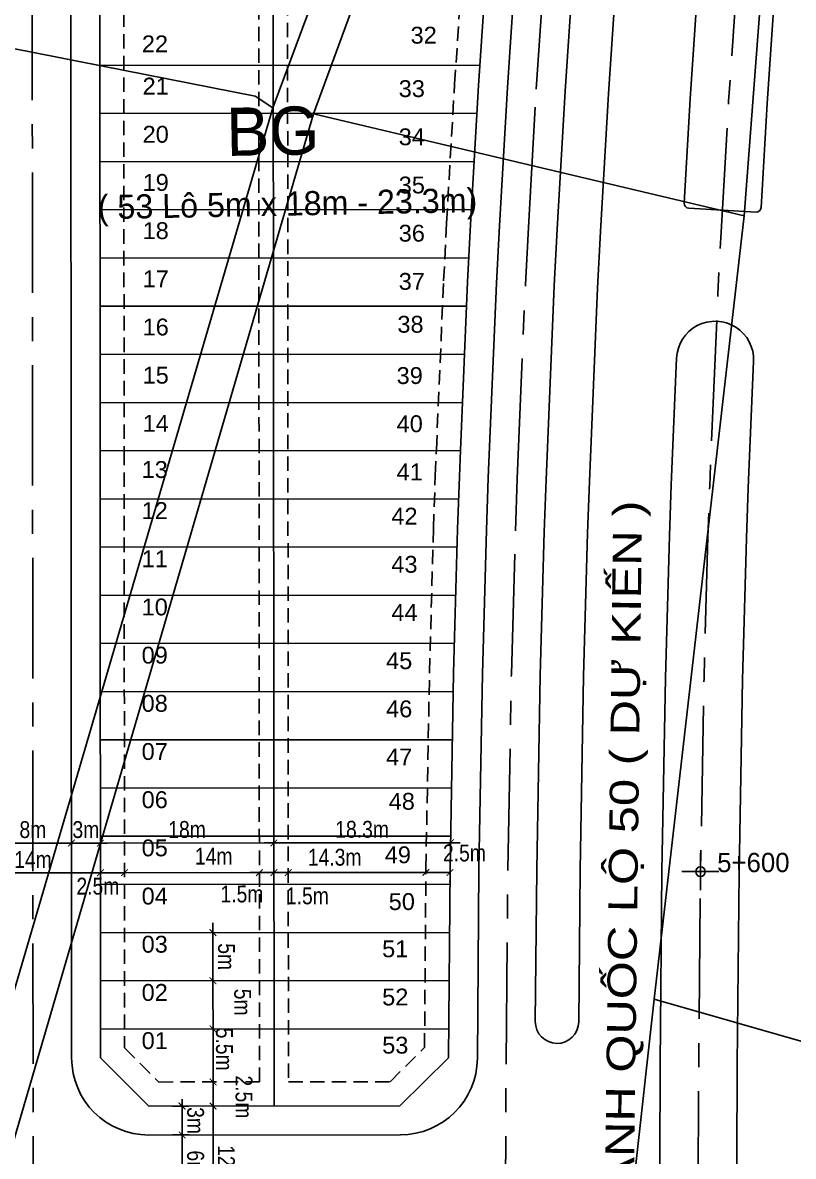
# Model space of a CAD drawing. Extents: x 597165 to 598689, y 1181586 to 1183364.
# Drawn here: x 598047.6 to 598127.6, y 1182578.3 to 1182695.9 of the extents above; entities that cross this region are included whole.
import ezdxf
from ezdxf.enums import TextEntityAlignment as Align

# ---------------------------------------------------------------- set-up
doc = ezdxf.new("R2010")
doc.units = 0
doc.header["$MEASUREMENT"] = 0
doc.linetypes.add('CENTER', pattern=[2, 1.25, -0.25, 0.25, -0.25])
doc.linetypes.add('DASHED', pattern=[0.75, 0.5, -0.25])
doc.layers.get('0').update_dxf_attribs({"linetype": 'CONTINUOUS'})
doc.layers.get('DEFPOINTS').update_dxf_attribs({"color": 8, "linetype": 'CONTINUOUS'})
for name, color, linetype in [('CGXD', 3, 'CONTINUOUS'), ('DIM-T', 7, 'CONTINUOUS'), ('DTEXT', 7, 'CONTINUOUS'), ('DTEXT-TENLO', 4, 'CONTINUOUS'), ('GT-QLO50-L', 4, 'CONTINUOUS'), ('GT-QLO50-LYTRINH', 7, 'CONTINUOUS'), ('GT-QLO50-TIM', 2, 'CONTINUOUS'), ('NEN-HT', 8, 'CONTINUOUS'), ('NET-LENGOAI', 4, 'CONTINUOUS'), ('NET-LETRONG', 5, 'CONTINUOUS'), ('NET-PLO', 2, 'CONTINUOUS'), ('NET-TIM', 2, 'CENTER'), ('TEXT-SOLO', 7, 'CONTINUOUS')]:
    doc.layers.add(name, color=color, linetype=linetype)
doc.styles.add('AVO', font='VHELVEN.TTF')
doc.styles.add('TOA-DO-TIM', font='VAVON.TTF')
doc.styles.add('VHEL-C-R', font='VHELVCN.TTF')
doc.styles.add('VHEL-R', font='VHELVEN.TTF')
doc.styles.add('VTIMES-R', font='VAPTIMN.TTF')
doc.dimstyles.new('TL1000', dxfattribs={"dimscale": 0, "dimtxt": 2, "dimasz": 0.7, "dimexe": 1, "dimexo": 1, "dimgap": 0.5, "dimtad": 1, "dimdec": 1, "dimzin": 12, "dimtxsty": 'VHEL-C-R', "dimblk1": 'ARCHTICK', "dimblk2": 'ARCHTICK', "dimsah": 1, "dimcen": -0.09, "dimdle": 1, "dimclrd": 256, "dimclre": 256, "dimclrt": 256, "dimazin": 3, "dimtfac": 0.005, "dimtdec": 1, "dimtix": 1, "dimtmove": 0, "dimatfit": 3, "dimtolj": 1, "dimtzin": 0})

# ---------------------------------------------------------------- blocks, each defined once
blk = doc.blocks.new('LYTRINH')
at = {"layer": 'GT-QLO50-LYTRINH'}
for p, q in [((0, 0.96), (0, -0.96)), ((0.96, 0), (-0.96, 0))]:
    blk.add_line(p, q, dxfattribs=at)
blk = doc.blocks.new('_ARCHTICK')
at = {"color": 0, "linetype": 'BYBLOCK', "const_width": 0.15}
blk.add_lwpolyline([(-0.5, -0.5), (0.5, 0.5)], dxfattribs=at)
blk = doc.blocks.new('*D1384')
at = {"linetype": 'BYBLOCK'}
for p, q in [((598067.41, 1182570.51), (598067.4, 1182584.51)), ((598067.27, 1182571.51), (598066.41, 1182571.51))]:
    blk.add_line(p, q, dxfattribs=at)
at = {"layer": 'DEFPOINTS', "color": 0, "linetype": 'BYBLOCK'}
for p in [(598067.4, 1182583.51), (598067.4, 1182583.51), (598068.27, 1182571.51)]:
    blk.add_point(p, dxfattribs=at)
at = {"linetype": 'BYBLOCK', "xscale": 0.7, "yscale": 0.7, "zscale": 0.7}
for p, rotation in [((598067.4, 1182583.51), 90.04631318727085), ((598067.41, 1182571.51), 270.0463131872709)]:
    blk.add_blockref('_ARCHTICK', p, dxfattribs=dict(at, rotation=rotation))
at = {"linetype": 'BYBLOCK', "insert": (598068.78, 1182577.51), "char_height": 1.75, "attachment_point": 5, "rotation": 270.0463, "style": 'VHEL-C-R'}
blk.add_mtext('\\A1;12m', dxfattribs=at)
blk = doc.blocks.new('*D1383')
at = {"linetype": 'BYBLOCK'}
blk.add_line((598067.4, 1182582.51), (598067.4, 1182586.01), dxfattribs=at)
at = {"layer": 'DEFPOINTS', "color": 0, "linetype": 'BYBLOCK'}
for p in [(598067.4, 1182586.01), (598067.4, 1182586.01), (598067.4, 1182583.51)]:
    blk.add_point(p, dxfattribs=at)
at = {"linetype": 'BYBLOCK', "xscale": 0.7, "yscale": 0.7, "zscale": 0.7}
for p, rotation in [((598067.4, 1182586.01), 90.04631318727085), ((598067.4, 1182583.51), 270.0463131872709)]:
    blk.add_blockref('_ARCHTICK', p, dxfattribs=dict(at, rotation=rotation))
at = {"linetype": 'BYBLOCK', "insert": (598070.6, 1182584.46), "char_height": 1.75, "attachment_point": 5, "rotation": 270.0463, "style": 'VHEL-C-R'}
blk.add_mtext('\\A1;2.5m', dxfattribs=at)
blk = doc.blocks.new('*D1382')
at = {"linetype": 'BYBLOCK'}
blk.add_line((598067.4, 1182585.01), (598067.4, 1182592.51), dxfattribs=at)
at = {"layer": 'DEFPOINTS', "color": 0, "linetype": 'BYBLOCK'}
for p in [(598067.4, 1182591.51), (598067.4, 1182591.51), (598067.4, 1182586.01)]:
    blk.add_point(p, dxfattribs=at)
at = {"linetype": 'BYBLOCK', "xscale": 0.7, "yscale": 0.7, "zscale": 0.7}
for p, rotation in [((598067.4, 1182591.51), 90.04631318727085), ((598067.4, 1182586.01), 270.0463131872709)]:
    blk.add_blockref('_ARCHTICK', p, dxfattribs=dict(at, rotation=rotation))
at = {"linetype": 'BYBLOCK', "insert": (598068.57, 1182589.41), "char_height": 1.75, "attachment_point": 5, "rotation": 270.0463, "style": 'VHEL-C-R'}
blk.add_mtext('\\A1;5.5m', dxfattribs=at)
blk = doc.blocks.new('*D1381')
at = {"linetype": 'BYBLOCK'}
blk.add_line((598067.4, 1182590.51), (598067.39, 1182596.51), dxfattribs=at)
at = {"layer": 'DEFPOINTS', "color": 0, "linetype": 'BYBLOCK'}
for p in [(598067.39, 1182596.51), (598067.39, 1182596.51), (598067.4, 1182591.51)]:
    blk.add_point(p, dxfattribs=at)
at = {"linetype": 'BYBLOCK', "xscale": 0.7, "yscale": 0.7, "zscale": 0.7}
for p, rotation in [((598067.39, 1182596.51), 90.04631318727085), ((598067.4, 1182591.51), 270.0463131872709)]:
    blk.add_blockref('_ARCHTICK', p, dxfattribs=dict(at, rotation=rotation))
at = {"linetype": 'BYBLOCK', "insert": (598070.46, 1182594.29), "char_height": 1.75, "attachment_point": 5, "rotation": 270.0463, "style": 'VHEL-C-R'}
blk.add_mtext('\\A1;5m', dxfattribs=at)
blk = doc.blocks.new('*D1380')
at = {"linetype": 'BYBLOCK'}
blk.add_line((598067.39, 1182595.51), (598067.39, 1182602.51), dxfattribs=at)
at = {"layer": 'DEFPOINTS', "color": 0, "linetype": 'BYBLOCK'}
for p in [(598067.39, 1182601.51), (598067.39, 1182601.51), (598067.39, 1182596.51)]:
    blk.add_point(p, dxfattribs=at)
at = {"linetype": 'BYBLOCK', "xscale": 0.7, "yscale": 0.7, "zscale": 0.7}
for p, rotation in [((598067.39, 1182601.51), 90.04631318727085), ((598067.39, 1182596.51), 270.0463131872709)]:
    blk.add_blockref('_ARCHTICK', p, dxfattribs=dict(at, rotation=rotation))
at = {"linetype": 'BYBLOCK', "insert": (598068.79, 1182599.01), "char_height": 1.75, "attachment_point": 5, "rotation": 270.0463, "style": 'VHEL-C-R'}
blk.add_mtext('\\A1;5m', dxfattribs=at)
blk = doc.blocks.new('*D1379')
at = {"linetype": 'BYBLOCK'}
blk.add_line((598040.71, 1182607.71), (598056.71, 1182607.72), dxfattribs=at)
at = {"layer": 'DEFPOINTS', "color": 0, "linetype": 'BYBLOCK'}
for p in [(598041.71, 1182607.71), (598055.71, 1182607.72), (598055.71, 1182607.72)]:
    blk.add_point(p, dxfattribs=at)
at = {"linetype": 'BYBLOCK', "xscale": 0.7, "yscale": 0.7, "zscale": 0.7}
for p, rotation in [((598041.71, 1182607.71), 180.046313188033), ((598055.71, 1182607.72), 0.04631318803290241)]:
    blk.add_blockref('_ARCHTICK', p, dxfattribs=dict(at, rotation=rotation))
at = {"linetype": 'BYBLOCK', "insert": (598048.71, 1182609.09), "char_height": 1.75, "attachment_point": 5, "rotation": 0.0463, "style": 'VHEL-C-R'}
blk.add_mtext('\\A1;14m', dxfattribs=at)
blk = doc.blocks.new('*D1378')
at = {"linetype": 'BYBLOCK'}
blk.add_line((598054.71, 1182607.72), (598058.21, 1182607.72), dxfattribs=at)
at = {"layer": 'DEFPOINTS', "color": 0, "linetype": 'BYBLOCK'}
for p in [(598055.71, 1182607.72), (598058.21, 1182607.72), (598058.21, 1182607.72)]:
    blk.add_point(p, dxfattribs=at)
at = {"linetype": 'BYBLOCK', "xscale": 0.7, "yscale": 0.7, "zscale": 0.7}
for p, rotation in [((598055.71, 1182607.72), 180.0463131880329), ((598058.21, 1182607.72), 0.04631318803286424)]:
    blk.add_blockref('_ARCHTICK', p, dxfattribs=dict(at, rotation=rotation))
at = {"linetype": 'BYBLOCK', "insert": (598055.45, 1182606.32), "char_height": 1.75, "attachment_point": 5, "rotation": 0.0463, "style": 'VHEL-C-R'}
blk.add_mtext('\\A1;2.5m', dxfattribs=at)
blk = doc.blocks.new('*D1377')
at = {"linetype": 'BYBLOCK'}
blk.add_line((598057.21, 1182607.72), (598073.21, 1182607.74), dxfattribs=at)
at = {"layer": 'DEFPOINTS', "color": 0, "linetype": 'BYBLOCK'}
for p in [(598058.21, 1182607.72), (598072.21, 1182607.74), (598072.21, 1182607.74)]:
    blk.add_point(p, dxfattribs=at)
at = {"linetype": 'BYBLOCK', "xscale": 0.7, "yscale": 0.7, "zscale": 0.7}
for p, rotation in [((598058.21, 1182607.72), 180.0463131880329), ((598072.21, 1182607.74), 0.04631318803286424)]:
    blk.add_blockref('_ARCHTICK', p, dxfattribs=dict(at, rotation=rotation))
at = {"linetype": 'BYBLOCK', "insert": (598067.47, 1182609.44), "char_height": 1.75, "attachment_point": 5, "rotation": 0.0463, "style": 'VHEL-C-R'}
blk.add_mtext('\\A1;14m', dxfattribs=at)
blk = doc.blocks.new('*D1376')
at = {"linetype": 'BYBLOCK'}
blk.add_line((598071.21, 1182607.73), (598073.71, 1182607.74), dxfattribs=at)
at = {"layer": 'DEFPOINTS', "color": 0, "linetype": 'BYBLOCK'}
for p in [(598072.21, 1182607.74), (598073.71, 1182607.74), (598073.71, 1182607.74)]:
    blk.add_point(p, dxfattribs=at)
at = {"linetype": 'BYBLOCK', "xscale": 0.7, "yscale": 0.7, "zscale": 0.7}
for p, rotation in [((598072.21, 1182607.74), 180.0463131880329), ((598073.71, 1182607.74), 0.04631318803286424)]:
    blk.add_blockref('_ARCHTICK', p, dxfattribs=dict(at, rotation=rotation))
at = {"linetype": 'BYBLOCK', "insert": (598070.4, 1182605.51), "char_height": 1.75, "attachment_point": 5, "rotation": 0.0463, "style": 'VHEL-C-R'}
blk.add_mtext('\\A1;1.5m', dxfattribs=at)
blk = doc.blocks.new('*D1375')
at = {"linetype": 'BYBLOCK'}
blk.add_line((598072.71, 1182607.74), (598075.21, 1182607.74), dxfattribs=at)
at = {"layer": 'DEFPOINTS', "color": 0, "linetype": 'BYBLOCK'}
for p in [(598073.71, 1182607.74), (598075.21, 1182607.74), (598075.21, 1182607.74)]:
    blk.add_point(p, dxfattribs=at)
at = {"linetype": 'BYBLOCK', "xscale": 0.7, "yscale": 0.7, "zscale": 0.7}
for p, rotation in [((598073.71, 1182607.74), 180.0463131880329), ((598075.21, 1182607.74), 0.04631318803286424)]:
    blk.add_blockref('_ARCHTICK', p, dxfattribs=dict(at, rotation=rotation))
at = {"linetype": 'BYBLOCK', "insert": (598077.19, 1182605.31), "char_height": 1.75, "attachment_point": 5, "rotation": 0.0463, "style": 'VHEL-C-R'}
blk.add_mtext('\\A1;1.5m', dxfattribs=at)
blk = doc.blocks.new('*D1374')
at = {"linetype": 'BYBLOCK'}
for p, q in [((598074.21, 1182607.74), (598090.49, 1182607.75)), ((598089.49, 1182608.74), (598089.49, 1182608.75))]:
    blk.add_line(p, q, dxfattribs=at)
at = {"layer": 'DEFPOINTS', "color": 0, "linetype": 'BYBLOCK'}
for p in [(598075.21, 1182607.74), (598089.49, 1182607.75), (598089.49, 1182607.74)]:
    blk.add_point(p, dxfattribs=at)
at = {"linetype": 'BYBLOCK', "xscale": 0.7, "yscale": 0.7, "zscale": 0.7}
for p, rotation in [((598075.21, 1182607.74), 180.0463131880329), ((598089.49, 1182607.75), 0.04631318803286424)]:
    blk.add_blockref('_ARCHTICK', p, dxfattribs=dict(at, rotation=rotation))
at = {"linetype": 'BYBLOCK', "insert": (598080.02, 1182609.32), "char_height": 1.75, "attachment_point": 5, "rotation": 0.0463, "style": 'VHEL-C-R'}
blk.add_mtext('\\A1;14.3m', dxfattribs=at)
blk = doc.blocks.new('*D1373')
at = {"linetype": 'BYBLOCK'}
for p, q in [((598088.49, 1182607.75), (598091.99, 1182607.75)), ((598089.49, 1182608.74), (598089.49, 1182608.75)), ((598091.99, 1182606.87), (598091.99, 1182606.75))]:
    blk.add_line(p, q, dxfattribs=at)
at = {"layer": 'DEFPOINTS', "color": 0, "linetype": 'BYBLOCK'}
for p in [(598089.49, 1182607.74), (598091.99, 1182607.87), (598091.99, 1182607.75)]:
    blk.add_point(p, dxfattribs=at)
at = {"linetype": 'BYBLOCK', "xscale": 0.7, "yscale": 0.7, "zscale": 0.7}
for p, rotation in [((598089.49, 1182607.75), 180.0463131880329), ((598091.99, 1182607.75), 0.04631318803286424)]:
    blk.add_blockref('_ARCHTICK', p, dxfattribs=dict(at, rotation=rotation))
at = {"linetype": 'BYBLOCK', "insert": (598093.49, 1182609.76), "char_height": 1.75, "attachment_point": 5, "rotation": 0.0463, "style": 'VHEL-C-R'}
blk.add_mtext('\\A1;2.5m', dxfattribs=at)
blk = doc.blocks.new('*D1361')
at = {"linetype": 'BYBLOCK'}
for p, q in [((598044.7, 1182612.87), (598044.71, 1182609.79)), ((598043.7, 1182610.79), (598053.7, 1182610.8))]:
    blk.add_line(p, q, dxfattribs=at)
at = {"layer": 'DEFPOINTS', "color": 0, "linetype": 'BYBLOCK'}
for p in [(598044.7, 1182613.87), (598052.7, 1182610.8), (598052.7, 1182610.8)]:
    blk.add_point(p, dxfattribs=at)
at = {"linetype": 'BYBLOCK', "xscale": 0.7, "yscale": 0.7, "zscale": 0.7}
for p, rotation in [((598044.7, 1182610.79), 180.0463131877133), ((598052.7, 1182610.8), 0.04631318771333301)]:
    blk.add_blockref('_ARCHTICK', p, dxfattribs=dict(at, rotation=rotation))
at = {"linetype": 'BYBLOCK', "insert": (598048.7, 1182612.19), "char_height": 1.75, "attachment_point": 5, "rotation": 0.0463, "style": 'VHEL-C-R'}
blk.add_mtext('\\A1;8m', dxfattribs=at)
blk = doc.blocks.new('*D1360')
at = {"linetype": 'BYBLOCK'}
for p, q in [((598052.7, 1182610.8), (598052, 1182610.8)), ((598052.7, 1182610.8), (598055.7, 1182610.8)), ((598055.7, 1182610.8), (598056.4, 1182610.8))]:
    blk.add_line(p, q, dxfattribs=at)
at = {"layer": 'DEFPOINTS', "color": 0, "linetype": 'BYBLOCK'}
for p in [(598052.7, 1182610.8), (598055.7, 1182610.8), (598055.7, 1182610.8)]:
    blk.add_point(p, dxfattribs=at)
at = {"linetype": 'BYBLOCK', "xscale": 0.7, "yscale": 0.7, "zscale": 0.7}
for p, rotation in [((598052.7, 1182610.8), 0.04631318771334492), ((598055.7, 1182610.8), 180.0463131877133)]:
    blk.add_blockref('_ARCHTICK', p, dxfattribs=dict(at, rotation=rotation))
at = {"linetype": 'BYBLOCK', "insert": (598054.2, 1182612.19), "char_height": 1.75, "attachment_point": 5, "rotation": 0.0463, "style": 'VHEL-C-R'}
blk.add_mtext('\\A1;3m', dxfattribs=at)
blk = doc.blocks.new('*D1359')
at = {"linetype": 'BYBLOCK'}
blk.add_line((598054.7, 1182610.8), (598074.7, 1182610.81), dxfattribs=at)
at = {"layer": 'DEFPOINTS', "color": 0, "linetype": 'BYBLOCK'}
for p in [(598055.7, 1182610.8), (598073.7, 1182610.81), (598073.7, 1182610.81)]:
    blk.add_point(p, dxfattribs=at)
at = {"linetype": 'BYBLOCK', "xscale": 0.7, "yscale": 0.7, "zscale": 0.7}
for p, rotation in [((598055.7, 1182610.8), 180.0463131877133), ((598073.7, 1182610.81), 0.04631318771333301)]:
    blk.add_blockref('_ARCHTICK', p, dxfattribs=dict(at, rotation=rotation))
at = {"linetype": 'BYBLOCK', "insert": (598064.7, 1182612.2), "char_height": 1.75, "attachment_point": 5, "rotation": 0.0463, "style": 'VHEL-C-R'}
blk.add_mtext('\\A1;18m', dxfattribs=at)
blk = doc.blocks.new('*D1358')
at = {"linetype": 'BYBLOCK'}
for p, q in [((598092.04, 1182611.83), (598092.04, 1182611.83)), ((598072.7, 1182610.81), (598093.04, 1182610.83))]:
    blk.add_line(p, q, dxfattribs=at)
at = {"layer": 'DEFPOINTS', "color": 0, "linetype": 'BYBLOCK'}
for p in [(598073.7, 1182610.81), (598092.04, 1182610.83), (598092.04, 1182610.83)]:
    blk.add_point(p, dxfattribs=at)
at = {"linetype": 'BYBLOCK', "xscale": 0.7, "yscale": 0.7, "zscale": 0.7}
for p, rotation in [((598073.7, 1182610.81), 180.0463131877133), ((598092.04, 1182610.83), 0.04631318771333301)]:
    blk.add_blockref('_ARCHTICK', p, dxfattribs=dict(at, rotation=rotation))
at = {"linetype": 'BYBLOCK', "insert": (598082.87, 1182612.22), "char_height": 1.75, "attachment_point": 5, "rotation": 0.0463, "style": 'VHEL-C-R'}
blk.add_mtext('\\A1;18.3m', dxfattribs=at)
blk = doc.blocks.new('*D1357')
at = {"linetype": 'BYBLOCK'}
for p, q in [((598064.18, 1182583.51), (598064.18, 1182584.21)), ((598064.9, 1182583.51), (598063.18, 1182583.51)), ((598064.18, 1182583.51), (598064.19, 1182580.51)), ((598064.91, 1182580.51), (598063.19, 1182580.51)), ((598064.19, 1182580.51), (598064.19, 1182579.81))]:
    blk.add_line(p, q, dxfattribs=at)
at = {"layer": 'DEFPOINTS', "color": 0, "linetype": 'BYBLOCK'}
for p in [(598065.9, 1182583.51), (598064.19, 1182580.51), (598065.91, 1182580.51)]:
    blk.add_point(p, dxfattribs=at)
at = {"linetype": 'BYBLOCK', "xscale": 0.7, "yscale": 0.7, "zscale": 0.7}
for p, rotation in [((598064.18, 1182583.51), 270.0463131877242), ((598064.19, 1182580.51), 90.04631318772417)]:
    blk.add_blockref('_ARCHTICK', p, dxfattribs=dict(at, rotation=rotation))
at = {"linetype": 'BYBLOCK', "insert": (598065.58, 1182582.01), "char_height": 1.75, "attachment_point": 5, "rotation": 270.0463, "style": 'VHEL-C-R'}
blk.add_mtext('\\A1;3m', dxfattribs=at)
blk = doc.blocks.new('*D1356')
at = {"linetype": 'BYBLOCK'}
for p, q in [((598064.19, 1182581.51), (598064.19, 1182573.51)), ((598064.91, 1182580.51), (598063.19, 1182580.51))]:
    blk.add_line(p, q, dxfattribs=at)
at = {"layer": 'DEFPOINTS', "color": 0, "linetype": 'BYBLOCK'}
for p in [(598065.91, 1182580.51), (598064.19, 1182574.51), (598064.19, 1182574.51)]:
    blk.add_point(p, dxfattribs=at)
at = {"linetype": 'BYBLOCK', "xscale": 0.7, "yscale": 0.7, "zscale": 0.7}
for p, rotation in [((598064.19, 1182580.51), 90.04631318772412), ((598064.19, 1182574.51), 270.0463131877241)]:
    blk.add_blockref('_ARCHTICK', p, dxfattribs=dict(at, rotation=rotation))
at = {"linetype": 'BYBLOCK', "insert": (598065.58, 1182577.51), "char_height": 1.75, "attachment_point": 5, "rotation": 270.0463, "style": 'VHEL-C-R'}
blk.add_mtext('\\A1;6m', dxfattribs=at)

msp = doc.modelspace()

# ---------------------------------------------------------------- linework, layer by layer
at = {"layer": 'CGXD', "linetype": 'DASHED', "ltscale": 3}
for points in [[(598075.2246, 1182586.0158), (598085.7653, 1182586.0243), (598089.3499, 1182589.5787), (598089.4939, 1182608.195), (598089.8633, 1182628.4944), (598090.2786, 1182643.4496), (598090.4659, 1182648.9249), (598090.5815, 1182651.6368), (598091.3281, 1182669.1489), (598091.6354, 1182675.1443), (598092.4673, 1182689.5593), (598093.8351, 1182709.8789), (598095.5627, 1182730.5688), (598093.831, 1182731.7699), (598075.1139, 1182722.9293), (598075.2246, 1182586.0158)], [(598072.1312, 1182701.5133), (598058.1312, 1182701.502), (598058.1716, 1182651.502), (598058.2217, 1182589.5376), (598061.7601, 1182586.0049), (598072.2246, 1182586.0134)]]:
    msp.add_lwpolyline(points, close=True, dxfattribs=at)
at = {"layer": 'GT-QLO50-L'}
for points in [[(598116.7655, 1182676.6783, -0.41421356), (598116.2952, 1182677.2062), (598116.9199, 1182688.0308), (598118.2666, 1182708.0367), (598126.5917, 1182807.7394), (598135.8364, 1182907.4154), (598138.0864, 1182923.8226, -0.41421356), (598140.3396, 1182925.5324), (598140.3396, 1182925.5324, -0.41421356), (598142.0493, 1182923.2792), (598139.8112, 1182906.9588), (598136.1246, 1182867.2105, 0.01366886), (598136.1175, 1182867.1014), (598135.1593, 1182841.7713), (598135.3244, 1182828.9063), (598135.2749, 1182825.5569), (598134.8579, 1182810.2401), (598134.5609, 1182807.0372), (598126.2442, 1182707.4352), (598124.9044, 1182687.5316), (598124.2819, 1182676.7453, -0.41421356), (598123.7539, 1182676.2749), (598116.7655, 1182676.6783)], [(598113.6417, 1182808.8806), (598105.3029, 1182709.0142), (598103.9451, 1182688.8418), (598103.1184, 1182674.5187), (598102.8156, 1182668.6096), (598101.9575, 1182648.4834), (598101.7731, 1182643.0934), (598101.3604, 1182628.2302), (598100.993, 1182608.039), (598100.8468, 1182592.2808, 0.41421356), (598103.0759, 1182590.0101), (598103.0759, 1182590.0101, 0.41421356), (598105.3466, 1182592.2391), (598105.4926, 1182607.9772), (598105.8592, 1182628.1268), (598106.271, 1182642.9541), (598106.4542, 1182648.3106), (598107.3107, 1182668.3986), (598107.6118, 1182674.2739), (598108.4364, 1182688.5611), (598109.7903, 1182708.6758), (598118.1244, 1182808.4856)], [(598123.5011, 1182660.7864, 1), (598115.5084, 1182661.1272), (598114.948, 1182647.9843), (598114.767, 1182642.6908), (598114.3571, 1182627.9315), (598113.9919, 1182607.8604), (598113.8065, 1182587.8691), (598113.7393, 1182567.8491)]]:
    msp.add_lwpolyline(points, format="xyb", dxfattribs=at)
msp.add_lwpolyline([(598121.7393, 1182567.8389), (598121.8063, 1182587.8186), (598121.9912, 1182607.7506), (598122.3551, 1182627.7476), (598122.7632, 1182642.4431), (598122.9422, 1182647.6772), (598123.5011, 1182660.7864)], dxfattribs=at)
at = {"layer": 'GT-QLO50-LYTRINH'}
msp.add_lwpolyline([(598117.49, 1182607.84, 1), (598118.49, 1182607.84, 1)], format="xyb", close=True, dxfattribs=at)
at = {"layer": 'GT-QLO50-TIM', "linetype": 'CENTER', "ltscale": 10, "flags": 128}
msp.add_lwpolyline([(598118.1495, 1182092.552), (598118.1357, 1182107.8441), (598118.0637, 1182187.8441), (598118.0276, 1182227.8441), (598118.0096, 1182247.8441), (598117.9916, 1182267.8441), (598117.9736, 1182287.8441), (598117.9556, 1182307.8066), (598117.9375, 1182327.8441), (598117.9195, 1182347.844), (598117.9015, 1182367.844), (598117.8835, 1182387.844), (598117.8628, 1182407.7691), (598117.8475, 1182427.844), (598117.8294, 1182447.844), (598117.8114, 1182467.844), (598117.7727, 1182507.8066), (598117.7574, 1182527.844), (598117.7441, 1182542.574), (598117.7554, 1182547.844), (598117.7393, 1182567.844), (598117.8064, 1182587.8438), (598117.9915, 1182607.8055), (598118.3561, 1182627.8395), (598118.7651, 1182642.5669), (598118.9451, 1182647.8307), (598119.797, 1182667.8124), (598120.0933, 1182673.5939), (598120.9121, 1182687.7812), (598122.2554, 1182707.7359), (598130.5763, 1182807.3883), (598139.8112, 1182906.9588), (598153.3963, 1183006.021)], dxfattribs=at)
at = {"layer": 'NEN-HT', "linetype": 'CONTINUOUS'}
for p, q in [((598077.84, 1182686.49), (598103.48, 1182756.42)), ((598098.84, 1182754.96), (598073.61, 1182687.09)), ((598125.12, 1182709.84), (598122.51, 1182675.88)), ((598046.67, 1182693.25), (598071.77, 1182688.3)), ((598071.77, 1182688.3), (598073.61, 1182687.09)), ((598030.34, 1182523.92), (598077.84, 1182686.49)), ((598042.18, 1182579.92), (598073.61, 1182687.09)), ((598077.84, 1182686.49), (598122.51, 1182675.88)), ((598122.51, 1182675.88), (598113.18, 1182594.6)), ((598113.18, 1182594.6), (598108.82, 1182555.57)), ((598113.18, 1182594.6), (598167.39, 1182579.08))]:
    msp.add_line(p, q, dxfattribs=at)
at = {"layer": 'NET-LENGOAI', "ltscale": 20}
for p, q in [((598052.7226, 1182588.4976), (598052.619, 1182716.6295)), ((598097.9567, 1182689.2162), (598099.3197, 1182709.4653)), ((598097.1273, 1182674.8451), (598097.9567, 1182689.2162)), ((598096.8221, 1182668.8909), (598097.1273, 1182674.8451)), ((598095.9618, 1182648.7137), (598096.8221, 1182668.8909)), ((598095.776, 1182643.2793), (598095.9618, 1182648.7137)), ((598095.3619, 1182628.368), (598095.776, 1182643.2793)), ((598094.9935, 1182608.1214), (598095.3619, 1182628.368)), ((598094.8413, 1182588.451), (598094.9935, 1182608.1214)), ((598060.729, 1182580.5041), (598086.8481, 1182580.5252))]:
    msp.add_line(p, q, dxfattribs=at)
for centre, start, end in [((598060.7226, 1182588.5041), 180.046313, 270.046313), ((598086.8416, 1182588.5252), 270.046313, 359.468631)]:
    msp.add_arc(centre, 8, start, end, dxfattribs=at)
at = {"layer": 'NET-LETRONG'}
for p, q in [((598055.6716, 1182651.5), (598055.6231, 1182711.4863)), ((598096.3281, 1182709.6909), (598094.9625, 1182689.4033)), ((598094.9625, 1182689.4033), (598094.1317, 1182675.0083)), ((598094.1317, 1182675.0083), (598093.8254, 1182669.0316)), ((598093.8254, 1182669.0316), (598093.0792, 1182651.5303)), ((598055.7226, 1182588.5), (598055.6716, 1182651.5)), ((598093.0792, 1182651.5303), (598092.964, 1182648.8289)), ((598092.964, 1182648.8289), (598092.7774, 1182643.3722)), ((598092.7774, 1182643.3722), (598092.3627, 1182628.4369)), ((598092.3627, 1182628.4369), (598091.9937, 1182608.1626)), ((598091.9937, 1182608.1626), (598091.8419, 1182588.529)), ((598055.7226, 1182588.5), (598060.7266, 1182583.5041)), ((598086.7955, 1182583.5252), (598091.8419, 1182588.529)), ((598086.7955, 1182583.5252), (598060.7266, 1182583.5041))]:
    msp.add_line(p, q, dxfattribs=at)
at = {"layer": 'NET-PLO'}
msp.add_line((598073.7266, 1182583.5146), (598073.6122, 1182724.9849), dxfattribs=at)
for points in [[(598095.1058, 1182691.5319), (598055.6393, 1182691.5)], [(598094.7968, 1182686.5317), (598055.6433, 1182686.5)], [(598094.5082, 1182681.5314), (598055.6474, 1182681.5)], [(598094.2196, 1182676.5312), (598055.6514, 1182676.5)], [(598093.9535, 1182671.531), (598055.6555, 1182671.5)], [(598093.7188, 1182666.5308), (598055.6595, 1182666.5)], [(598093.5056, 1182661.5306), (598055.6636, 1182661.5)], [(598093.2924, 1182656.5304), (598055.6676, 1182656.5)], [(598093.0792, 1182651.5303), (598055.6716, 1182651.5)], [(598092.8854, 1182646.5301), (598055.6757, 1182646.5)], [(598092.7262, 1182641.53), (598055.6797, 1182641.5)], [(598092.5874, 1182636.5299), (598055.6838, 1182636.5)], [(598092.4485, 1182631.5297), (598055.6878, 1182631.5)], [(598092.3279, 1182626.5296), (598055.6918, 1182626.5)], [(598092.237, 1182621.5296), (598055.6959, 1182621.5)], [(598092.146, 1182616.5295), (598055.6999, 1182616.5)], [(598092.055, 1182611.5294), (598055.704, 1182611.5)], [(598091.9811, 1182606.5294), (598055.708, 1182606.5)], [(598091.9424, 1182601.5293), (598055.7121, 1182601.5)], [(598091.9038, 1182596.5293), (598055.7161, 1182596.5)], [(598091.8651, 1182591.5293), (598055.7201, 1182591.5)]]:
    msp.add_lwpolyline(points, dxfattribs=at)
at = {"layer": 'NET-TIM', "ltscale": 10}
msp.add_line((598048.7554, 1182547.8902), (598048.6128, 1182724.2364), dxfattribs=at)
msp.add_lwpolyline([(598097.8295, 1182447.826), (598097.8114, 1182467.826), (598097.7727, 1182507.7872), (598097.7574, 1182527.8287), (598097.7441, 1182542.5865), (598097.7554, 1182547.8574), (598097.7392, 1182567.8694), (598097.8067, 1182587.9701), (598097.9932, 1182608.0802), (598098.3611, 1182628.2991), (598098.7746, 1182643.1864), (598098.9597, 1182648.5985), (598099.8189, 1182668.7503), (598100.1229, 1182674.6819), (598100.9509, 1182689.029), (598102.3113, 1182709.2398), (598110.6533, 1182809.1439), (598119.9371, 1182909.242)], dxfattribs=at)

# ---------------------------------------------------------------- block references
at = {"layer": 'GT-QLO50-LYTRINH', "xscale": 2, "yscale": 2, "zscale": 2}
msp.add_blockref('LYTRINH', (598117.99, 1182607.84), dxfattribs=at)

# ---------------------------------------------------------------- texts
at = {"layer": 'DTEXT', "color": 7, "style": 'VHEL-R', "width": 1.21219}
msp.add_text('ÑÖÔØNG SONG HAØNH QUOÁC LOÄ 50 ( DÖÏ KIEÁN )', height=3, rotation=89.310336, dxfattribs=at).set_placement((598111.9366, 1182646.3326), align=Align.RIGHT)
at = {"layer": 'DTEXT-TENLO', "style": 'VTIMES-R'}
for s, height, p in [('BG', 5, (598073.6468, 1182682.1912)), ('( 53 Loâ 5m x 18m - 23.3m)', 2.5, (598075.1489, 1182675.9092))]:
    msp.add_text(s, height=height, rotation=1.088418, dxfattribs=at).set_placement(p, align=Align.CENTER)
at = {"layer": 'GT-QLO50-LYTRINH', "insert": (598119.7217, 1182609.7863, -0.38), "char_height": 2, "width": 14.711495, "attachment_point": 1, "style": 'TOA-DO-TIM'}
msp.add_mtext('5+600', dxfattribs=at)
at = {"layer": 'TEXT-SOLO', "color": 3, "style": 'AVO'}
for s, p in [('32', (598089.261, 1182693.7617)), ('22', (598061.3709, 1182692.8599)), ('21', (598061.4485, 1182688.4789)), ('33', (598088.0292, 1182688.2148)), ('20', (598061.4485, 1182683.4789)), ('34', (598088.0292, 1182683.2148)), ('19', (598061.4485, 1182678.4789)), ('35', (598088.0292, 1182678.2148)), ('18', (598061.4485, 1182673.4789)), ('36', (598088.0292, 1182673.2148)), ('17', (598061.4485, 1182668.4789)), ('37', (598088.0292, 1182668.2148)), ('38', (598087.8923, 1182663.7617)), ('16', (598061.4485, 1182663.4789)), ('15', (598061.4485, 1182658.4789)), ('39', (598087.8119, 1182658.4405)), ('14', (598061.4485, 1182653.4789)), ('40', (598087.8119, 1182653.4405)), ('13', (598061.347, 1182648.6882)), ('41', (598087.8119, 1182648.4405)), ('12', (598061.347, 1182644.4267)), ('42', (598087.2644, 1182643.8507)), ('11', (598061.347, 1182639.4267)), ('43', (598087.2644, 1182638.8507)), ('10', (598061.347, 1182634.4267)), ('44', (598087.2644, 1182633.8507)), ('09', (598061.347, 1182629.4267)), ('45', (598086.717, 1182628.8507)), ('08', (598061.347, 1182624.4267)), ('46', (598086.717, 1182623.8507)), ('07', (598061.347, 1182619.4267)), ('47', (598086.717, 1182618.8507)), ('06', (598061.347, 1182614.4267)), ('48', (598086.9907, 1182614.261)), ('05', (598061.347, 1182609.4267)), ('49', (598086.5791, 1182608.7057)), ('04', (598061.347, 1182604.4267)), ('50', (598086.9907, 1182603.8508)), ('03', (598061.347, 1182599.4267)), ('51', (598086.3064, 1182598.9527)), ('02', (598061.347, 1182594.4267)), ('52', (598086.3104, 1182593.9527)), ('01', (598061.347, 1182589.4267)), ('53', (598086.3144, 1182588.9527))]:
    msp.add_text(s, height=1.75, rotation=0.046313, dxfattribs=at).set_placement(p, align=Align.CENTER)

# ---------------------------------------------------------------- dimensions: what is measured, and where the dimension line sits
at = {"layer": 'DIM-T', "color": 1}
for base, p1, p2, angle, override, picture, middle in [((598052.7045, 1182610.7971), (598044.7021, 1182613.8677), (598052.7045, 1182610.7971), 180.046313, {"dimscale": 1, "dimtxt": 1.75, "dimasz": 0.7, "dimdsep": 46, "dimpost": 'm'}, '*D1361', (598048.7034, 1182612.1875)), ((598055.7045, 1182610.7995), (598052.7045, 1182610.7971), (598055.7045, 1182610.7995), 180.046313, {"dimscale": 1, "dimtxt": 1.75, "dimasz": 0.7, "dimdsep": 46, "dimpost": 'm'}, '*D1360', (598054.2034, 1182612.1919)), ((598073.7045, 1182610.814), (598055.7045, 1182610.7995), (598073.7045, 1182610.814), 180.046313, {"dimscale": 1, "dimtxt": 1.75, "dimasz": 0.7, "dimdsep": 46, "dimpost": 'm'}, '*D1359', (598064.7034, 1182612.2004)), ((598092.0422, 1182610.8289), (598073.7045, 1182610.814), (598092.0422, 1182610.8252), 180.046313, {"dimscale": 1, "dimtxt": 1.75, "dimasz": 0.7, "dimdsep": 46, "dimpost": 'm'}, '*D1358', (598082.8722, 1182612.2151)), ((598067.3895, 1182601.5095), (598067.3935, 1182596.5095), (598067.3895, 1182601.5095), 270.046313, {"dimscale": 1, "dimtxt": 1.75, "dimdsep": 46, "dimpost": 'm'}, '*D1380', (598068.7852, 1182599.0106)), ((598067.404, 1182583.5095), (598068.2701, 1182571.5102), (598067.404, 1182583.5095), 270.046313, {"dimscale": 1, "dimtxt": 1.75, "dimdsep": 46, "dimpost": 'm'}, '*D1384', (598068.7839, 1182577.5106)), ((598064.1913, 1182574.5069), (598065.9064, 1182580.5083), (598064.1913, 1182574.5069), 90.046313, {"dimscale": 1, "dimtxt": 1.75, "dimasz": 0.7, "dimdsep": 46, "dimpost": 'm'}, '*D1356', (598065.5826, 1182577.508))]:
    dim = msp.add_linear_dim(base=base, p1=p1, p2=p2, angle=angle, dimstyle='TL1000', override=override, dxfattribs=at)
    dim.commit()
    dim.dimension.update_dxf_attribs({"geometry": picture, "text_midpoint": middle})
for p1, p2, distance, override, picture, middle in [((598041.707, 1182607.7111), (598055.707, 1182607.7224), 0, {"dimscale": 1, "dimtxt": 1.75, "dimdsep": 46, "dimpost": 'm'}, '*D1379', (598048.7059, 1182609.0917)), ((598065.904, 1182583.5083), (598065.9064, 1182580.5083), -1.72, {"dimscale": 1, "dimtxt": 1.75, "dimasz": 0.7, "dimdsep": 46, "dimpost": 'm'}, '*D1357', (598065.5789, 1182582.008))]:
    dim = msp.add_aligned_dim(p1=p1, p2=p2, distance=distance, dimstyle='TL1000', override=override, dxfattribs=at)
    dim.commit()
    dim.dimension.update_dxf_attribs({"geometry": picture, "text_midpoint": middle})
for base, p1, p2, angle, picture, middle in [((598072.207, 1182607.7357), (598058.207, 1182607.7244), (598072.207, 1182607.7357), 180.046313, '*D1377', (598067.473, 1182609.4368)), ((598089.4904, 1182607.7497), (598075.207, 1182607.7381), (598089.4904, 1182607.7402), 180.046313, '*D1374', (598080.0231, 1182609.3154)), ((598091.9916, 1182607.7517), (598089.4904, 1182607.7402), (598091.9915, 1182607.8744), 180.046313, '*D1373', (598093.4922, 1182609.7564)), ((598058.207, 1182607.7244), (598055.707, 1182607.7224), (598058.207, 1182607.7244), 180.046313, '*D1378', (598055.4451, 1182606.3211)), ((598073.707, 1182607.7369), (598072.207, 1182607.7357), (598073.707, 1182607.7369), 180.046313, '*D1376', (598070.3958, 1182605.5055)), ((598075.207, 1182607.7381), (598073.707, 1182607.7369), (598075.207, 1182607.7381), 180.046313, '*D1375', (598077.1904, 1182605.3118)), ((598067.3935, 1182596.5095), (598067.3976, 1182591.5095), (598067.3935, 1182596.5095), 270.046313, '*D1381', (598070.4633, 1182594.2856)), ((598067.3976, 1182591.5095), (598067.402, 1182586.0095), (598067.3976, 1182591.5095), 270.046313, '*D1382', (598068.5717, 1182589.4121)), ((598067.402, 1182586.0095), (598067.404, 1182583.5095), (598067.402, 1182586.0095), 270.046313, '*D1383', (598070.6042, 1182584.4607))]:
    dim = msp.add_linear_dim(base=base, p1=p1, p2=p2, angle=angle, dimstyle='TL1000', override={"dimscale": 1, "dimtxt": 1.75, "dimdsep": 46, "dimpost": 'm'}, dxfattribs=at)
    dim.commit()
    dim.dimension.update_dxf_attribs({"geometry": picture, "text_midpoint": middle, "dimtype": 160})

doc.saveas('drawing.dxf')
